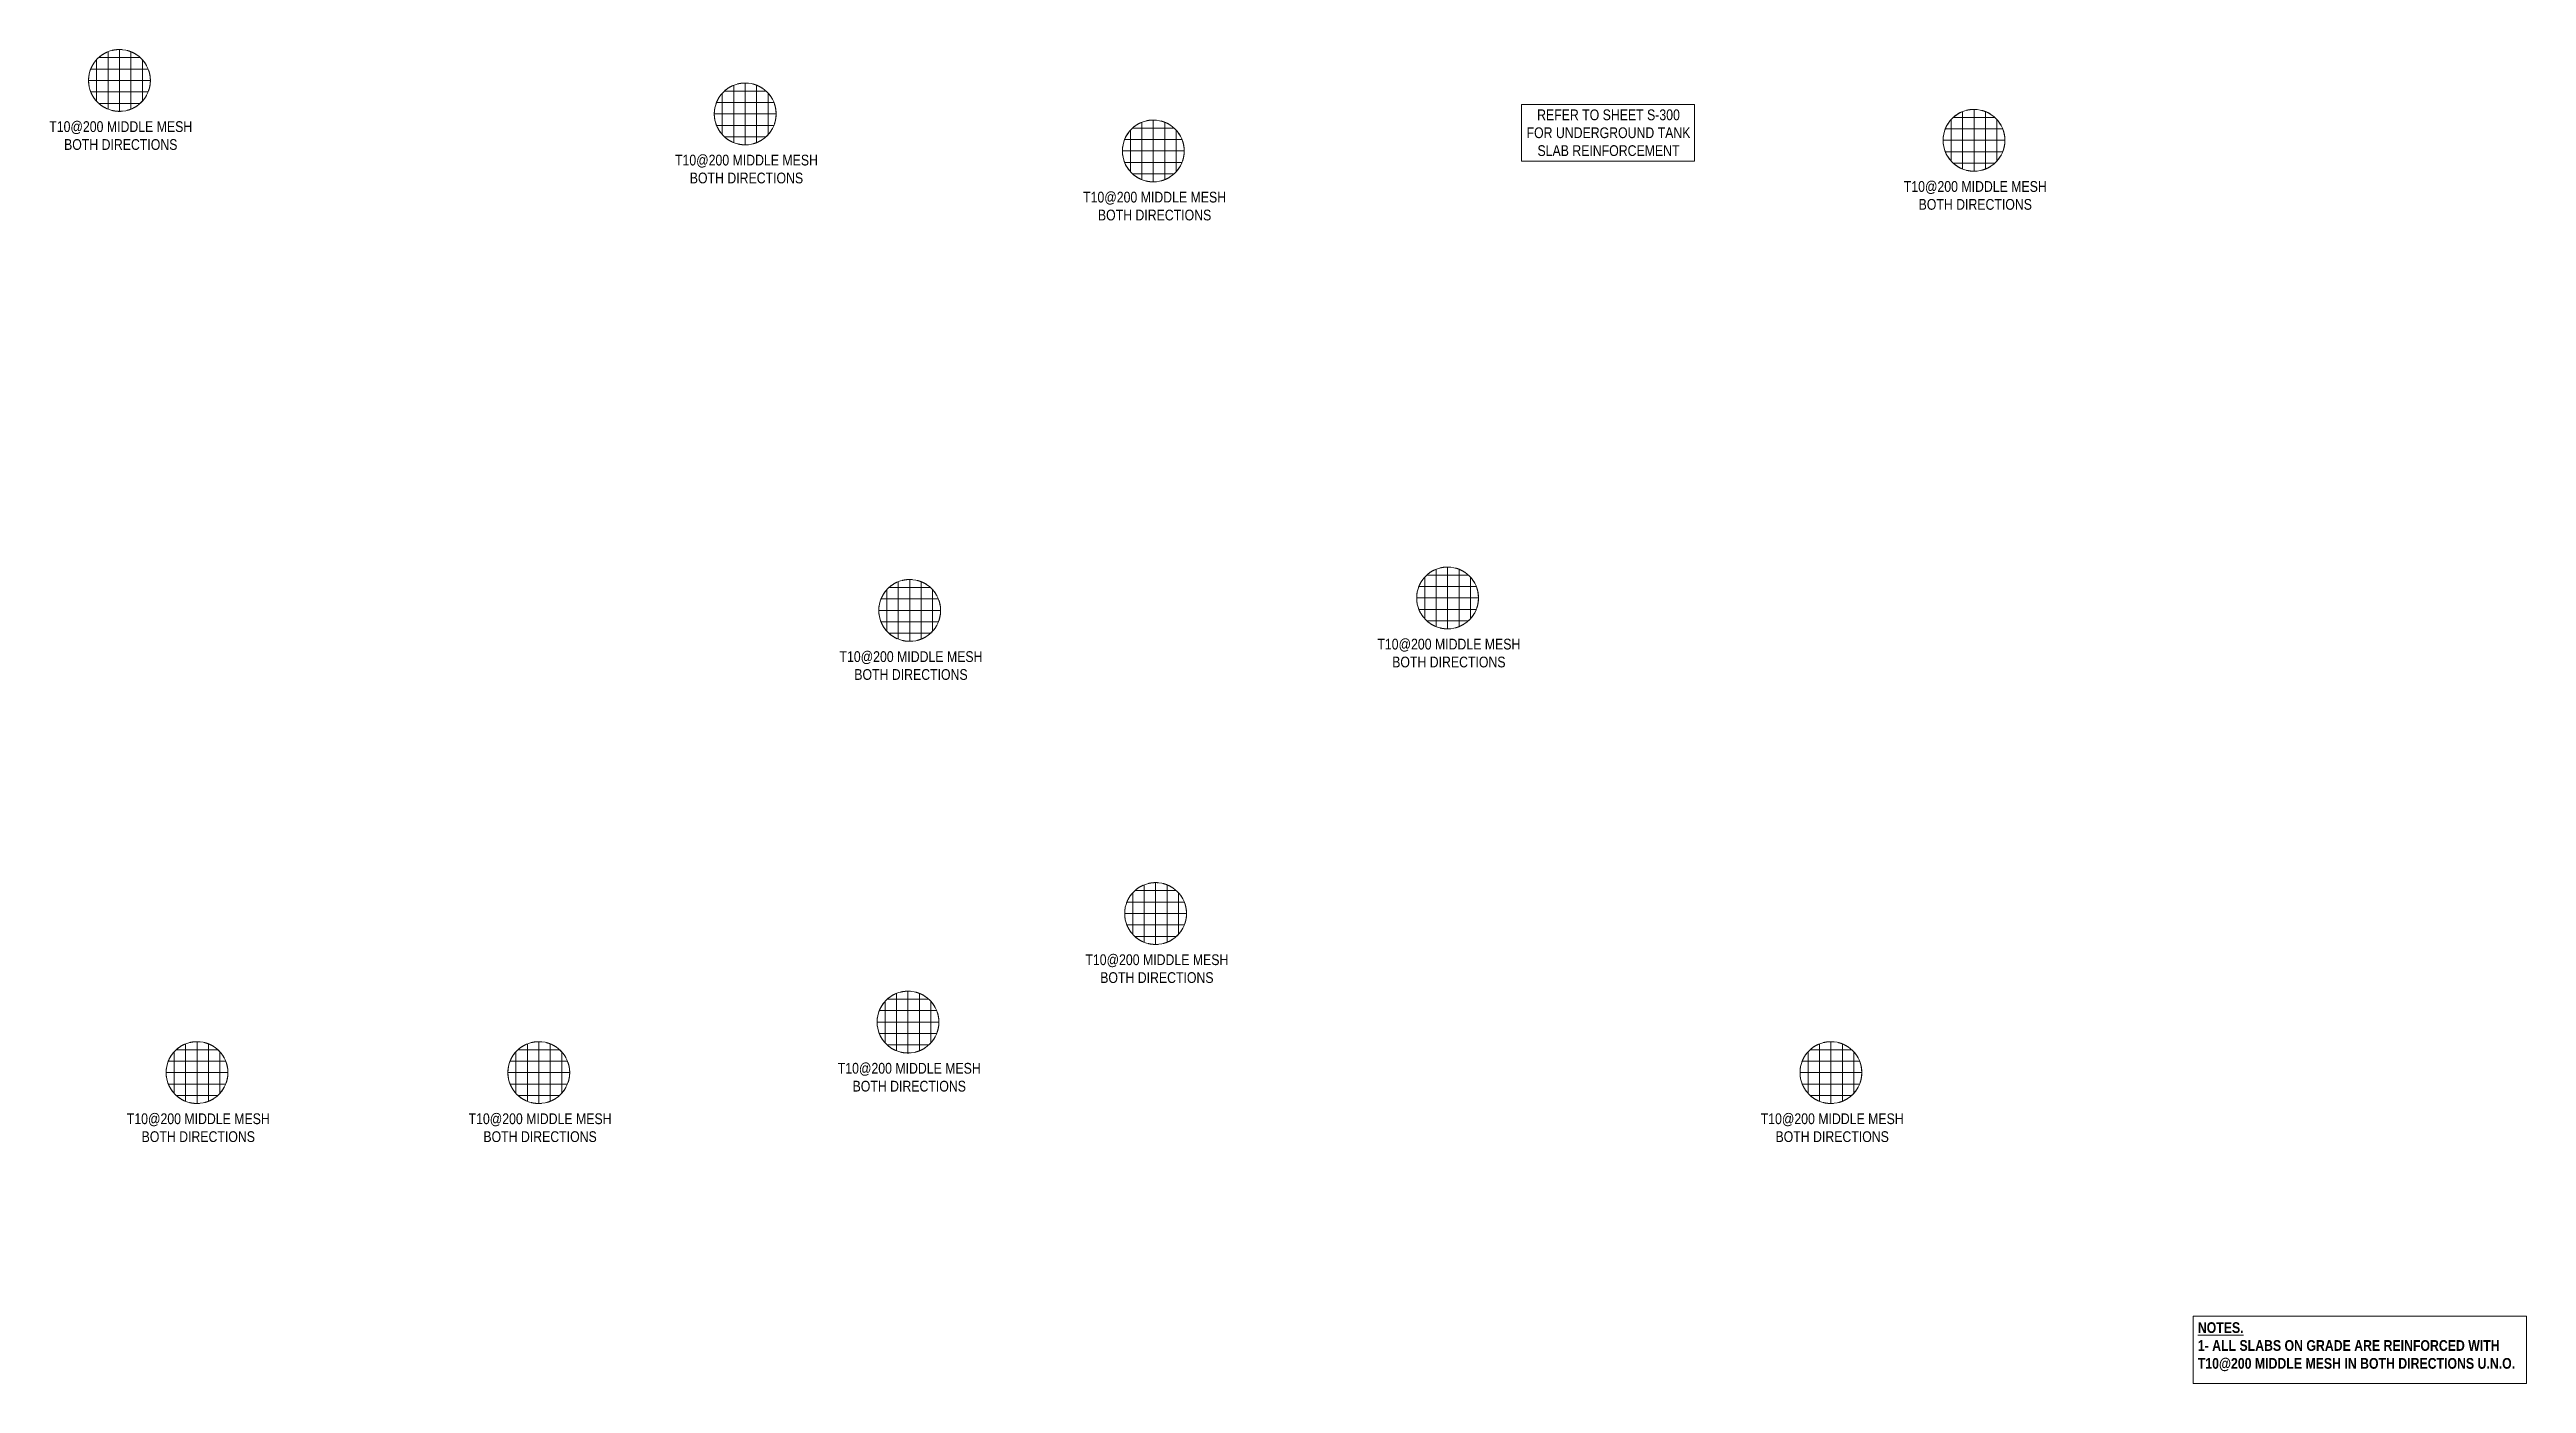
# Model space of a CAD drawing. Header units: millimetres. Extents: x 3222 to 46496, y -27495 to -4188.
import ezdxf

# ---------------------------------------------------------------- set-up
doc = ezdxf.new("R2010")
doc.units = ezdxf.units.MM
doc.header["$LTSCALE"] = 75
doc.header["$MEASUREMENT"] = 0
for name, pattern in [('Dash', [6, 3, -3]), ('Hidden 1_16_', [2.38125, 1.5875, -0.79375]), ('Hidden 3_32_', [3.571875, 2.38125, -1.190625])]:
    doc.linetypes.add(name, pattern=pattern)
for name, color, linetype, lineweight in [('A-DETL', 90, 'Continuous', 9), ('A-DETL-HDLN', 90, 'Hidden 3_32_', 9), ('A-DETL-THIN', 151, 'Continuous', 9), ('A-FLOR-IDEN', 11, 'Continuous', 9), ('A-WALL-HDLN', 110, 'Dash', 13), ('G-ANNO-SYMB', 111, 'Continuous', 9), ('G-ANNO-TEXT', 231, 'Continuous', 9), ('S- FOUNDTION', 2, 'Continuous', 9)]:
    doc.layers.add(name, color=color, linetype=linetype, lineweight=lineweight)
doc.styles.add('Arial Narrow_1', font='ARIALN.TTF', dxfattribs={"height": 187.5})
doc.styles.add('Arial Narrow_2', font='ARIALN.TTF', dxfattribs={"height": 262.5})
doc.styles.add('Arial Narrow_B_2', font='ARIALNB.TTF', dxfattribs={"height": 2.5})

# ---------------------------------------------------------------- blocks, each defined once
blk = doc.blocks.new('SOGR')
at = {"layer": 'A-DETL'}
for p, q in [((40017, -9495), (40017, -10575)), ((39515, -9835), (40517, -9835)), ((39617, -9672), (39617, -10398)), ((39654, -9635), (40379, -9635)), ((39817, -9535), (39817, -10535)), ((40217, -9535), (40217, -10535)), ((40417, -9672), (40417, -10398)), ((39477, -10035), (40557, -10035)), ((39517, -10235), (40517, -10235)), ((39654, -10435), (40379, -10435))]:
    blk.add_line(p, q, dxfattribs=at)
at = {"layer": 'A-DETL-HDLN'}
blk.add_circle((40017, -10035), 540, dxfattribs=at)
at = {"layer": 'A-DETL-THIN'}
blk.add_circle((40017, -10035), 540, dxfattribs=at)
at = {"layer": 'A-WALL-HDLN', "linetype": 'Hidden 1_16_'}
for p, q in [((40017, -9495), (40017, -10575)), ((39515, -9835), (40517, -9835)), ((39617, -9672), (39617, -10398)), ((39654, -9635), (40379, -9635)), ((39817, -9535), (39817, -10535)), ((40217, -9535), (40217, -10535)), ((40417, -9672), (40417, -10398)), ((39477, -10035), (40557, -10035)), ((39517, -10235), (40517, -10235)), ((39654, -10435), (40379, -10435))]:
    blk.add_line(p, q, dxfattribs=at)
at = {"layer": 'G-ANNO-TEXT', "color": 7, "insert": (38784, -10748), "char_height": 187.5, "width": 2510.23, "attachment_point": 1, "line_spacing_factor": 0.83225, "style": 'Arial Narrow_2'}
blk.add_mtext('\\pxsm1,qc;T10@200 MIDDLE MESH BOTH DIRECTIONS', dxfattribs=at)

msp = doc.modelspace()

# ---------------------------------------------------------------- linework, layer by layer
at = {"layer": 'A-FLOR-IDEN', "lineweight": 20, "flags": 128}
msp.add_lwpolyline([(28940, -5151), (31960, -5151), (31960, -6138), (28940, -6138)], close=True, dxfattribs=at)
at = {"layer": 'S- FOUNDTION', "color": 2}
msp.add_lwpolyline([(40675, -27495), (46496, -27495), (46496, -26318), (40675, -26318)], close=True, dxfattribs=at)

# ---------------------------------------------------------------- block references
at = {"layer": 'G-ANNO-SYMB'}
for p in [(-35573, 5307), (-24641, 4722), (-17511, 4075), (-3173, 4261), (-12370, -3735), (-21767, -3953), (-17471, -9249), (-21797, -11146), (-34218, -12028), (-28247, -12028), (-5673, -12028)]:
    msp.add_blockref('SOGR', p, dxfattribs=at)

# ---------------------------------------------------------------- texts
at = {"layer": 'A-FLOR-IDEN', "lineweight": 20, "insert": (28998, -5235), "char_height": 187.5, "width": 2920.57, "attachment_point": 1, "style": 'Arial Narrow_1'}
msp.add_mtext('\\pxqc,t6;REFER TO SHEET S-300 FOR UNDERGROUND TANK SLAB REINFORCEMENT', dxfattribs=at)
at = {"layer": 'G-ANNO-TEXT', "color": 7, "insert": (40754, -26425), "char_height": 187.5, "width": 5584.1, "attachment_point": 1, "style": 'Arial Narrow_B_2'}
msp.add_mtext('{\\LNOTES.} \\P1- ALL SLABS ON GRADE ARE REINFORCED WITH T10@200 MIDDLE MESH IN BOTH DIRECTIONS U.N.O.', dxfattribs=at)

doc.saveas('drawing.dxf')
